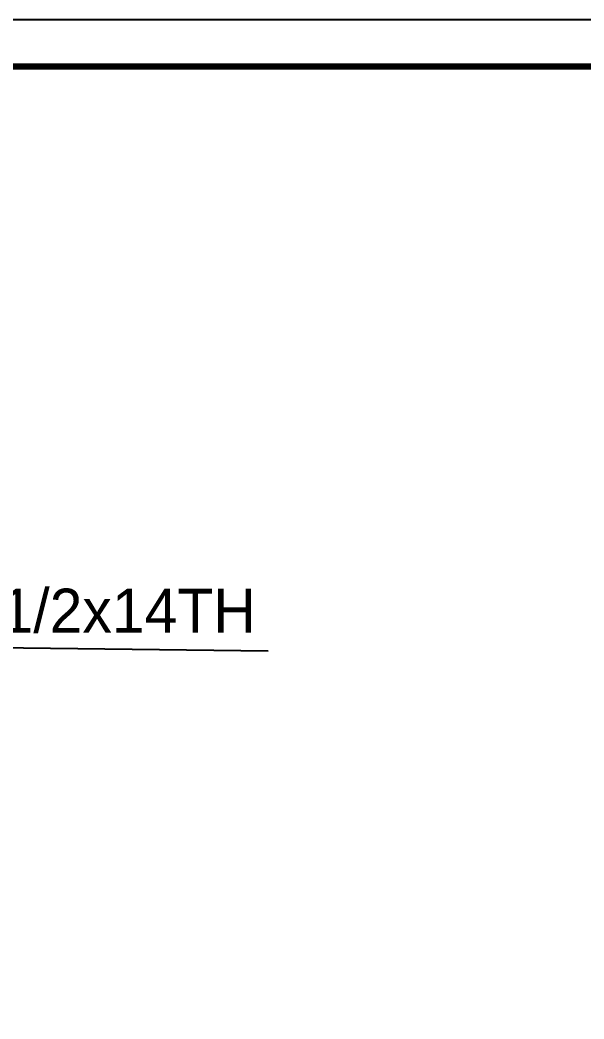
# Model space of a CAD drawing. Extents: x 0 to 434, y 0 to 318.
# Drawn here: x 254.7 to 344.3, y 159 to 318 of the extents above; entities that cross this region are included whole.
import ezdxf

# ---------------------------------------------------------------- set-up
doc = ezdxf.new("R2010")
doc.units = 0
doc.header["$LTSCALE"] = 10
doc.header["$MEASUREMENT"] = 0
doc.layers.get('0').update_dxf_attribs({"linetype": 'CONTINUOUS'})
doc.styles.add('Daelim Dimension', font='')
doc.styles.get('Daelim Dimension').set_extended_font_data('나눔고딕')
doc.dimstyles.new('A3', dxfattribs={"dimtxt": 3, "dimasz": 4, "dimexe": 1.25, "dimexo": 0.3, "dimtad": 1, "dimdec": 4, "dimdsep": 46, "dimcen": 0, "dimclrd": 5, "dimclre": 5, "dimclrt": 7, "dimadec": 4, "dimazin": 2, "dimtfac": 1, "dimtdec": 4, "dimtmove": 0, "dimatfit": 3, "dimfxl": 1.25, "dimarcsym": 0})

msp = doc.modelspace()

# ---------------------------------------------------------------- linework, layer by layer
at = {"ltscale": 0.5}
msp.add_lwpolyline([(0, 0), (434, 0), (434, 318), (0, 318)], close=True, dxfattribs=at)
at = {"color": 5, "linetype": 'ByBlock', "lineweight": 200, "const_width": 1}
msp.add_lwpolyline([(6.9787941, 13.616478), (426.9787941, 13.616478), (426.9787941, 310.616478), (6.9787941, 310.616478)], close=True, dxfattribs=at)

# ---------------------------------------------------------------- texts
at = {"color": 7, "ltscale": 0.5, "insert": (265.8827934, 223.9451599), "char_height": 7, "attachment_point": 5, "style": 'Daelim Dimension'}
msp.add_mtext('\\A1;PT1/2x14TH', dxfattribs=at)

# ---------------------------------------------------------------- leaders
at = {"color": 0}
msp.add_leader([(225.6410828, 185.9955139), (239.3083076, 218.3050003), (294.1149616, 217.5881729)], dimstyle='A3', dxfattribs=at)

doc.saveas('drawing.dxf')
